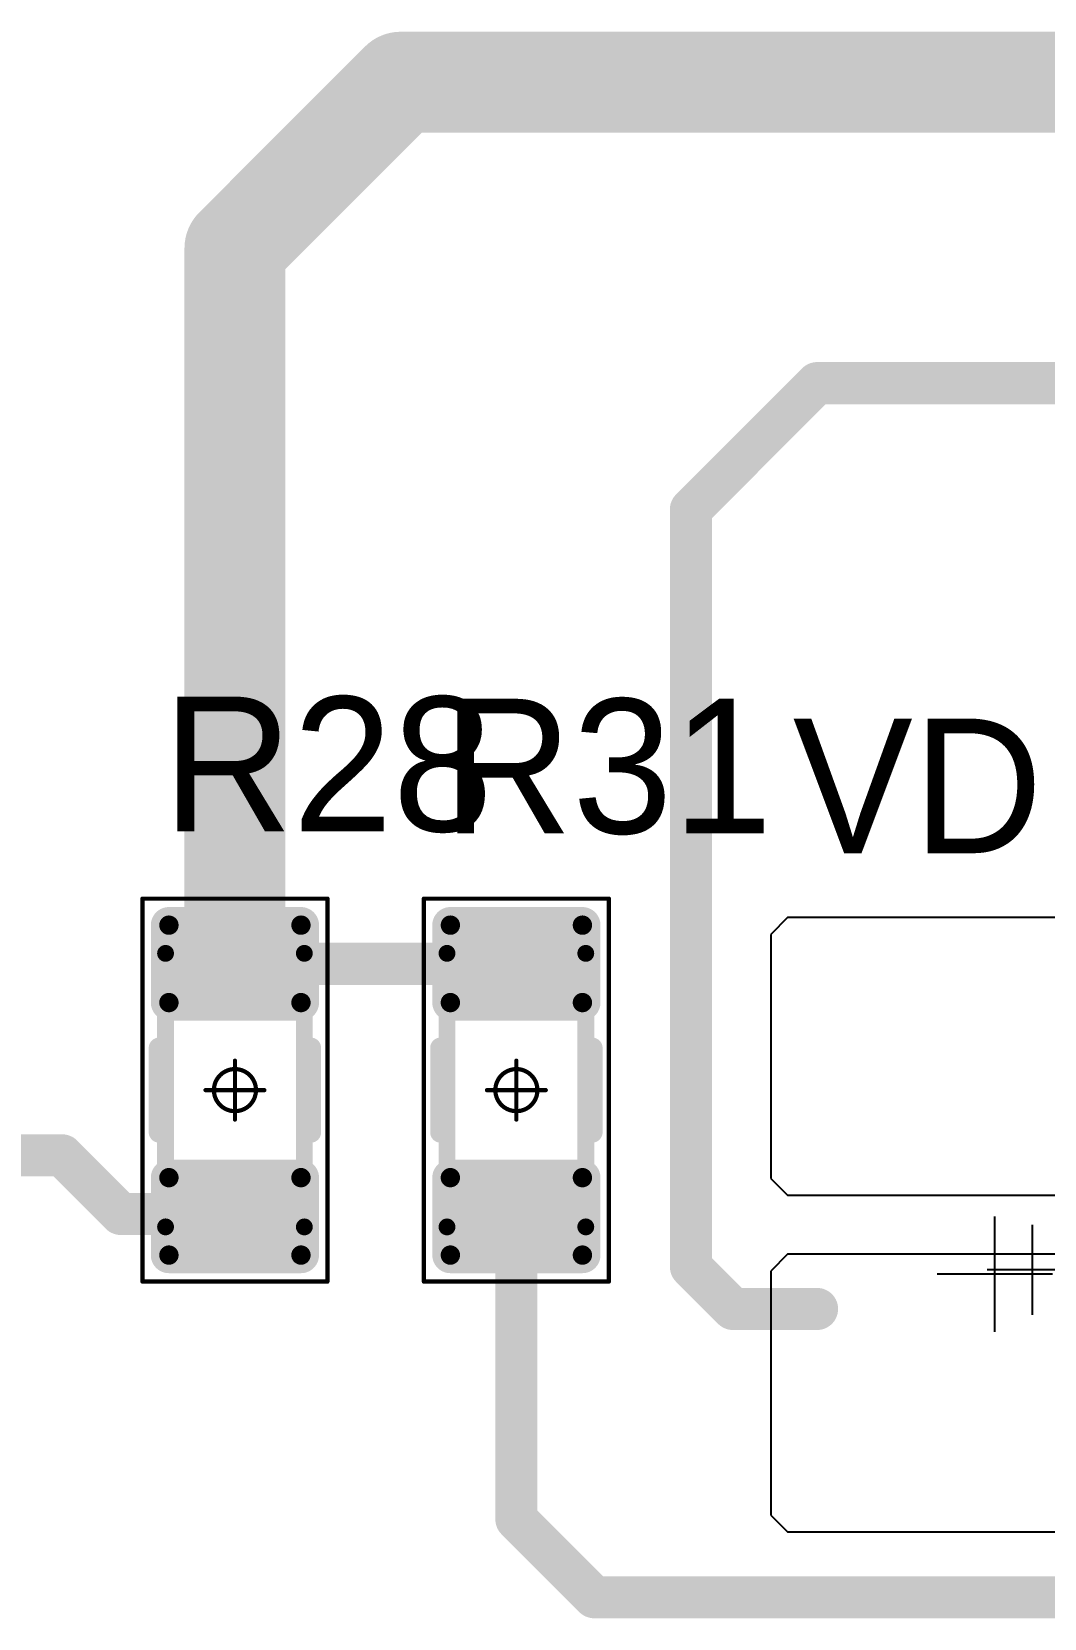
# Model space of a CAD drawing. Header units: millimetres. Extents: x 0 to 400, y 0 to 514.
# Drawn here: x 45.66 to 57.7, y 47.82 to 66.68 of the extents above; entities that cross this region are included whole.
import ezdxf

# ---------------------------------------------------------------- set-up
doc = ezdxf.new("R2010")
doc.units = ezdxf.units.MM
for name, color, linetype in [('Mechanical13', 56, 'Continuous'), ('Mechanical15', 56, 'Continuous'), ('TopLayer', 1, 'Continuous'), ('TopOverlay', 2, 'Continuous'), ('TopPaste', 8, 'Continuous'), ('TopSolder', 216, 'Continuous')]:
    doc.layers.add(name, color=color, linetype=linetype)

# ---------------------------------------------------------------- blocks, each defined once
blk = doc.blocks.new('E65F_207')
at = {"layer": 'Mechanical13'}
for p, q in [((2.44058186, 1.07119928), (2.44058186, 0)), ((1.90498222, 0.5355996399999999), (2.9761815, 0.5355996399999999))]:
    blk.add_line(p, q, dxfattribs=at)
at = {"layer": 'Mechanical13', "const_width": 0.2499995}
for points in [[(-1.60001458, 1.3999972), (-1.60001712, -1.39999974)], [(1.59997902, 1.39999974), (-1.60001458, 1.3999972)], [(1.59998156, -1.39999974), (1.59997902, 1.39999974)], [(1.59998156, -1.39999974), (-1.60001712, -1.39999974)]]:
    blk.add_lwpolyline(points, dxfattribs=at)
at = {"layer": 'Mechanical13'}
for points, const_width in [([(-1.66251382, 1.3999972, 1), (-1.53751534, 1.3999972, 1)], 0.12499848), ([(-1.66251382, 1.3999972, 1), (-1.53751534, 1.3999972, 1)], 0.12499848), ([(1.53747978, 1.39999974, 1), (1.66247826, 1.39999974, 1)], 0.12499848), ([(1.53747978, 1.39999974, 1), (1.66247826, 1.39999974, 1)], 0.12499848), ([(1.19998236, 0, 1), (-1.20001792, 0, 1)], 0.2499995), ([(-1.26251716, 0, 1), (-1.13751868, 0, 1)], 0.12499848), ([(1.13748312, 0, 1), (1.2624816, 0, 1)], 0.12499848), ([(-1.66251636, -1.39999974, 1), (-1.53751788, -1.39999974, 1)], 0.12499848), ([(-1.66251636, -1.39999974, 1), (-1.53751788, -1.39999974, 1)], 0.12499848), ([(1.53748232, -1.39999974, 1), (1.6624808, -1.39999974, 1)], 0.12499848), ([(1.53748232, -1.39999974, 1), (1.6624808, -1.39999974, 1)], 0.12499848)]:
    blk.add_lwpolyline(points, format="xyb", close=True, dxfattribs=dict(at, const_width=const_width))
at = {"layer": 'Mechanical15', "const_width": 0.0499999}
for points in [[(2.09996532, 1.74999904), (-2.10003644, 1.74999904)], [(-2.10003644, 1.74999904), (-2.10003644, -1.7499965)], [(2.09996532, 1.74999904), (2.09996532, -1.74999904)], [(-1.778e-05, 0.3499993), (-1.778e-05, -0.35000184)], [(-1.778e-05, 0.3499993), (-1.778e-05, -0.35000184)], [(0.34996374, 1.778e-05), (-0.35003486, 1.778e-05)], [(0.34998152, 0), (-0.35001708, 0)], [(2.09996532, -1.74999904), (-2.10003644, -1.7499965)]]:
    blk.add_lwpolyline(points, dxfattribs=at)
at = {"layer": 'Mechanical15'}
for points, const_width in [([(-2.11253578, 1.74999904, 1), (-2.0875371, 1.74999904, 1)], 0.02499868), ([(-2.11253578, 1.74999904, 1), (-2.0875371, 1.74999904, 1)], 0.02499868), ([(2.08746598, 1.74999904, 1), (2.11246466, 1.74999904, 1)], 0.02499868), ([(2.08746598, 1.74999904, 1), (2.11246466, 1.74999904, 1)], 0.02499868), ([(0.24996394, 1.778e-05, 1), (-0.25003506, 1.778e-05, 1)], 0.0499999), ([(0.24998172, 0, 1), (-0.25001728, 0, 1)], 0.0499999), ([(-0.01251712, 0.3499993, 1), (0.01248156, 0.3499993, 1)], 0.02499868), ([(-0.01251712, 0.3499993, 1), (0.01248156, 0.3499993, 1)], 0.02499868), ([(-0.3625342, 1.778e-05, 1), (-0.33753552, 1.778e-05, 1)], 0.02499868), ([(-0.36251642, 0, 1), (-0.33751774, 0, 1)], 0.02499868), ([(-0.2625344, 1.778e-05, 1), (-0.23753572, 1.778e-05, 1)], 0.02499868), ([(-0.26251662, 0, 1), (-0.23751794, 0, 1)], 0.02499868), ([(0.2374646, 1.778e-05, 1), (0.26246328, 1.778e-05, 1)], 0.02499868), ([(0.23748238, 0, 1), (0.26248106, 0, 1)], 0.02499868), ([(0.3374643999999999, 1.778e-05, 1), (0.36246308, 1.778e-05, 1)], 0.02499868), ([(0.33748218, 0, 1), (0.36248086, 0, 1)], 0.02499868), ([(-0.01251712, -0.35000184, 1), (0.01248156, -0.35000184, 1)], 0.02499868), ([(-0.01251712, -0.35000184, 1), (0.01248156, -0.35000184, 1)], 0.02499868), ([(-2.11253578, -1.7499965, 1), (-2.0875371, -1.7499965, 1)], 0.02499868), ([(-2.11253578, -1.7499965, 1), (-2.0875371, -1.7499965, 1)], 0.02499868), ([(2.08746598, -1.74999904, 1), (2.11246466, -1.74999904, 1)], 0.02499868), ([(2.08746598, -1.74999904, 1), (2.11246466, -1.74999904, 1)], 0.02499868)]:
    blk.add_lwpolyline(points, format="xyb", close=True, dxfattribs=dict(at, const_width=const_width))
at = {"layer": 'TopLayer'}
for p, q in [((-5.35001724, 3.64999778), (-5.55001684, 3.44999818)), ((-0.9500158799999998, 3.65000032), (-5.35001724, 3.650002859999999)), ((-5.35001724, 3.650002859999999), (-5.35001724, 3.64999778)), ((-0.75001628, 3.45000072), (-0.9500158799999998, 3.65000032)), ((0.9499803199999999, 3.64999778), (0.7499807199999999, 3.44999818)), ((5.349981679999999, 3.65000032), (0.9499803199999999, 3.65000032)), ((0.9499803199999999, 3.65000032), (0.9499803199999999, 3.64999778)), ((5.54998128, 3.45000072), (5.349981679999999, 3.65000032)), ((-5.55001684, 3.44999818), (-5.54973236, 3.4497137)), ((-5.54973236, 3.4497137), (-5.54973236, 0.5499989)), ((-0.75001374, 0.5499989), (-0.75001628, 3.45000072)), ((0.7499807199999999, 3.44999818), (0.7502652, 3.44971624)), ((0.7502652, 3.44971624), (0.7502652, 0.5499989)), ((5.54997874, 0.5499989), (5.54998128, 3.45000072)), ((-5.54973236, 0.5499989), (-5.35001724, 0.3499993)), ((-0.9500158799999998, 0.34999676), (-0.75001374, 0.5499989)), ((0.7502652, 0.5499989), (0.94998286, 0.34999676)), ((5.34997914, 0.34999676), (5.54997874, 0.5499989)), ((-5.35001724, 0.3499993), (-0.9500158799999998, 0.34999676)), ((0.94998286, 0.34999676), (5.34997914, 0.34999676)), ((-5.35001724, -0.35000184), (-5.55001684, -0.55000144)), ((-0.9500158799999998, -0.3499993), (-5.35001724, -0.35000184)), ((-5.35001724, -0.35000184), (-5.35001724, -0.35000184)), ((-0.75001628, -0.5499989), (-0.9500158799999998, -0.3499993)), ((0.9499803199999999, -0.35000184), (0.7499807199999999, -0.55000144)), ((5.349981679999999, -0.3499993), (0.9499803199999999, -0.3499993)), ((0.9499803199999999, -0.3499993), (0.9499803199999999, -0.35000184)), ((5.54998128, -0.5499989), (5.349981679999999, -0.3499993)), ((-5.55001684, -0.55000144), (-5.54973236, -0.55028846)), ((-5.54973236, -0.55028846), (-5.54973236, -3.45000072)), ((-0.75001628, -3.44999818), (-0.75001628, -0.5499989)), ((0.7499807199999999, -0.55000144), (0.7502652, -0.55028592)), ((0.7502652, -0.55028592), (0.7502652, -3.45000072)), ((5.54998128, -3.44999818), (5.54998128, -0.5499989)), ((-5.54973236, -3.45000072), (-5.35001724, -3.65000032)), ((-0.9500158799999998, -3.64999778), (-0.75001628, -3.44999818)), ((0.7502652, -3.45000072), (0.94998286, -3.65000032)), ((5.349981679999999, -3.65000032), (5.54998128, -3.44999818)), ((-5.35001724, -3.65000032), (-0.9500158799999998, -3.64999778)), ((0.94998286, -3.65000032), (5.349981679999999, -3.65000032))]:
    blk.add_line(p, q, dxfattribs=at)
at = {"layer": 'TopLayer', "const_width": 0.03999991999999999}
for points in [[(-1.82994554, 1.11000032, 1), (-1.78994562, 1.11000032, 1)], [(-0.8099475799999999, 1.11000032, 1), (-0.7699476599999999, 1.11000032, 1)], [(0.77005434, 1.11000032, 1), (0.81005426, 1.11000032, 1)], [(1.7900523, 1.11000032, 1), (1.83005222, 1.11000032, 1)], [(-1.82994554, 0.39000176, 1), (-1.78994562, 0.39000176, 1)], [(-0.8099475799999999, 0.39000176, 1), (-0.7699476599999999, 0.39000176, 1)], [(0.77005434, 0.39000176, 1), (0.81005426, 0.39000176, 1)], [(1.7900523, 0.39000176, 1), (1.83005222, 0.39000176, 1)], [(-1.82994554, -0.39000176, 1), (-1.78994562, -0.39000176, 1)], [(-0.8099475799999999, -0.39000176, 1), (-0.7699476599999999, -0.39000176, 1)], [(0.7700518, -0.39000176, 1), (0.8100517199999999, -0.39000176, 1)], [(1.79004976, -0.39000176, 1), (1.83004968, -0.39000176, 1)], [(-1.82994554, -1.11000032, 1), (-1.78994562, -1.11000032, 1)], [(-0.8099475799999999, -1.11000032, 1), (-0.7699476599999999, -1.11000032, 1)], [(0.7700518, -1.11000032, 1), (0.8100517199999999, -1.11000032, 1)], [(1.79004976, -1.11000032, 1), (1.83004968, -1.11000032, 1)]]:
    blk.add_lwpolyline(points, format="xyb", close=True, dxfattribs=at)
at = {"layer": 'TopLayer'}
for points in [[(-1.80994558, 1.15000024), (-1.80994558, 0.35000184), (-0.78994762, 1.15000024), (-0.78994762, 0.35000184)], [(0.7900543, 1.15000024), (0.7900543, 0.35000184), (1.81005226, 1.15000024), (1.81005226, 0.35000184)], [(-1.8499455, 1.11000032), (-1.8499455, 0.39000176), (-0.7499477, 1.11000032), (-0.7499477, 0.39000176)], [(0.7500543799999999, 1.11000032), (0.7500543799999999, 0.39000176), (1.85005218, 1.11000032), (1.85005218, 0.39000176)], [(-1.80994558, -0.35000184), (-1.80994558, -1.15000024), (-0.78994762, -0.35000184), (-0.78994762, -1.15000024)], [(0.79005176, -0.35000184), (0.79005176, -1.15000024), (1.81004972, -0.35000184), (1.81004972, -1.15000024)], [(-1.8499455, -0.39000176), (-1.8499455, -1.11000032), (-0.7499477, -0.39000176), (-0.7499477, -1.11000032)], [(0.7500518399999999, -0.39000176), (0.7500518399999999, -1.11000032), (1.85004964, -0.39000176), (1.85004964, -1.11000032)]]:
    blk.add_solid(points, dxfattribs=at)
at = {"layer": 'TopOverlay'}
for p, q in [((2.88554922, 1.27113284), (2.88554922, -0.10000234)), ((2.1999829, 0.58556398), (3.57111808, 0.58556398))]:
    blk.add_line(p, q, dxfattribs=at)
at = {"layer": 'TopOverlay', "const_width": 0.1499997}
for points in [[(1.69998136, 1.50000208), (-1.70001692, 1.49999954)], [(1.69998136, -1.49999954), (-1.70001692, -1.49999954)]]:
    blk.add_lwpolyline(points, dxfattribs=at)
at = {"layer": 'TopOverlay', "const_width": 0.07499858}
for points in [[(-1.73751748, 1.49999954, 1), (-1.66251636, 1.49999954, 1)], [(1.6624808, 1.50000208, 1), (1.73748192, 1.50000208, 1)], [(-1.73751748, -1.49999954, 1), (-1.66251636, -1.49999954, 1)], [(1.6624808, -1.49999954, 1), (1.73748192, -1.49999954, 1)]]:
    blk.add_lwpolyline(points, format="xyb", close=True, dxfattribs=at)
at = {"layer": 'TopPaste'}
for p, q in [((-1.81413912, 1.01066092), (-1.82869078, 0.9375012999999999)), ((-1.77269648, 1.07267756), (-1.81413912, 1.01066092)), ((-1.7106773, 1.11412274), (-1.77269648, 1.07267756)), ((-1.63751768, 1.1286744), (-1.7106773, 1.11412274)), ((-0.96251776, 1.1286744), (-1.63751768, 1.1286744)), ((-0.8893581399999999, 1.11412274), (-0.96251776, 1.1286744)), ((-0.82733896, 1.07267756), (-0.8893581399999999, 1.11412274)), ((-0.78589632, 1.01066092), (-0.82733896, 1.07267756)), ((-0.7713446599999999, 0.9375012999999999), (-0.78589632, 1.01066092)), ((0.7858607599999999, 1.01066092), (0.7713091, 0.9375012999999999)), ((0.8273034, 1.0726801), (0.7858607599999999, 1.01066092)), ((0.88932258, 1.11412274), (0.8273034, 1.0726801)), ((0.9624822000000001, 1.1286744), (0.88932258, 1.11412274)), ((1.63748212, 1.1286744), (0.9624822000000001, 1.1286744)), ((1.71064174, 1.11412274), (1.63748212, 1.1286744)), ((1.77265838, 1.0726801), (1.71064174, 1.11412274)), ((1.81410356, 1.01066092), (1.77265838, 1.0726801)), ((1.82865522, 0.9375012999999999), (1.81410356, 1.01066092)), ((-1.82869078, 0.9375012999999999), (-1.82869078, 0.56249824)), ((-0.7713446599999999, 0.56249824), (-0.7713446599999999, 0.9375012999999999)), ((0.7713091, 0.9375012999999999), (0.7713091, 0.56249824)), ((1.82865522, 0.56249824), (1.82865522, 0.9375012999999999)), ((-1.82869078, 0.56249824), (-1.81413912, 0.4893437)), ((-1.81413912, 0.4893437), (-1.77269648, 0.42732198)), ((-1.77269648, 0.42732198), (-1.71067476, 0.38587934)), ((-1.71067476, 0.38587934), (-1.63752022, 0.37132768)), ((-0.9625152199999999, 0.37132768), (-0.88936068, 0.38587934)), ((-0.88936068, 0.38587934), (-0.82733896, 0.42732198)), ((-0.82733896, 0.42732198), (-0.78589632, 0.4893437)), ((-0.78589632, 0.4893437), (-0.7713446599999999, 0.56249824)), ((0.7713091, 0.56249824), (0.7858607599999999, 0.4893437)), ((0.7858607599999999, 0.4893437), (0.8273034, 0.42732198)), ((0.8273034, 0.42732198), (0.88932258, 0.38587934)), ((0.88932258, 0.38587934), (0.96247966, 0.37132768)), ((1.63748212, 0.37132768), (1.7106392, 0.38587934)), ((1.7106392, 0.38587934), (1.77266092, 0.42732198)), ((1.77266092, 0.42732198), (1.81410356, 0.4893437)), ((1.81410356, 0.4893437), (1.82865522, 0.56249824)), ((-1.63752022, 0.37132768), (-0.9625152199999999, 0.37132768)), ((0.96247966, 0.37132768), (1.63748212, 0.37132768)), ((-1.63751768, -0.37132768), (-1.7106773, -0.38587934)), ((-0.96251776, -0.37132768), (-1.63751768, -0.37132768)), ((-0.8893581399999999, -0.38587934), (-0.96251776, -0.37132768)), ((0.9624822000000001, -0.37132768), (0.88932258, -0.3858768)), ((1.63748212, -0.3713251399999999), (0.9624822000000001, -0.37132768)), ((1.71064174, -0.38587934), (1.63748212, -0.3713251399999999)), ((-1.81413912, -0.4893411599999999), (-1.82869078, -0.56250078)), ((-1.82869078, -0.56250078), (-1.82869078, -0.9375012999999999)), ((-1.77269648, -0.42732198), (-1.81413912, -0.4893411599999999)), ((-1.7106773, -0.38587934), (-1.77269648, -0.42732198)), ((-0.82733896, -0.42732198), (-0.8893581399999999, -0.38587934)), ((-0.78589632, -0.4893411599999999), (-0.82733896, -0.42732198)), ((-0.7713446599999999, -0.56250078), (-0.78589632, -0.4893411599999999)), ((-0.7713446599999999, -0.9375012999999999), (-0.7713446599999999, -0.56250078)), ((0.7858607599999999, -0.4893411599999999), (0.7713091, -0.56250078)), ((0.7713091, -0.56250078), (0.7713091, -0.9375012999999999)), ((0.8273034, -0.42732198), (0.7858607599999999, -0.4893411599999999)), ((0.88932258, -0.3858768), (0.8273034, -0.42732198)), ((1.77266092, -0.42732198), (1.71064174, -0.38587934)), ((1.81410356, -0.4893411599999999), (1.77266092, -0.42732198)), ((1.82865522, -0.56250078), (1.81410356, -0.4893411599999999)), ((1.82865522, -0.9375012999999999), (1.82865522, -0.56250078)), ((-1.82869078, -0.9375012999999999), (-1.81413912, -1.01066092)), ((-0.78589632, -1.01066092), (-0.7713446599999999, -0.9375012999999999)), ((0.7713091, -0.9375012999999999), (0.7858607599999999, -1.01066092)), ((1.81410356, -1.01066092), (1.82865522, -0.9375012999999999)), ((-1.81413912, -1.01066092), (-1.77269648, -1.0726801)), ((-1.77269648, -1.0726801), (-1.7106773, -1.11412274)), ((-1.7106773, -1.11412274), (-1.63751768, -1.1286744)), ((-1.63751768, -1.1286744), (-0.96251776, -1.1286744)), ((-0.96251776, -1.1286744), (-0.8893581399999999, -1.11412274)), ((-0.8893581399999999, -1.11412274), (-0.82733896, -1.0726801)), ((-0.82733896, -1.0726801), (-0.78589632, -1.01066092)), ((0.7858607599999999, -1.01066092), (0.8273034, -1.07268264)), ((0.8273034, -1.07268264), (0.88932258, -1.11412274)), ((0.88932258, -1.11412274), (0.9624822000000001, -1.1286744)), ((0.9624822000000001, -1.1286744), (1.63748212, -1.1286744)), ((1.63748212, -1.1286744), (1.71064174, -1.11412274)), ((1.71064174, -1.11412274), (1.77266092, -1.0726801)), ((1.77266092, -1.0726801), (1.81410356, -1.01066092))]:
    blk.add_line(p, q, dxfattribs=at)
at = {"layer": 'TopSolder'}
for p, q in [((-1.82829962, 1.14297714), (-1.84235852, 1.1289284)), ((-1.80993542, 1.15057428), (-1.82829962, 1.14297714)), ((-1.79999894, 1.1505692), (-1.80993542, 1.15057428)), ((-0.7000443199999999, 1.15057174), (-1.79999894, 1.1505692)), ((-0.70004178, 1.15057174), (-0.7000443199999999, 1.15057174)), ((-0.6851218199999999, 1.15057428), (-0.70004178, 1.15057174)), ((-0.6575526599999999, 1.13915444), (-0.6851218199999999, 1.15057428)), ((-0.63645288, 1.1180572), (-0.6575526599999999, 1.13915444)), ((0.6574789999999999, 1.13914428), (0.63638684, 1.1180445)), ((0.685038, 1.1505692), (0.6574789999999999, 1.13914428)), ((0.69995542, 1.15057174), (0.685038, 1.1505692)), ((1.79996846, 1.15056158), (0.69995542, 1.15057174)), ((1.79997354, 1.15055904), (1.79996846, 1.15056158)), ((1.80991002, 1.15056158), (1.79997354, 1.15055904)), ((1.82827168, 1.14295682), (1.80991002, 1.15056158)), ((1.8423255, 1.128903), (1.82827168, 1.14295682)), ((-1.84997344, 1.1006328), (-1.8500344, 1.1005693)), ((-1.8500344, 1.1005693), (-1.85003186, 0.30054804)), ((-1.8499709, 1.11057182), (-1.84997344, 1.1006328)), ((-1.84235852, 1.1289284), (-1.8499709, 1.11057182)), ((-0.6250355799999999, 1.09048804), (-0.63645288, 1.1180572)), ((-0.62504574, 0.30055566), (-0.6250355799999999, 1.07556808)), ((-0.6250355799999999, 1.07556808), (-0.6250355799999999, 1.09048804)), ((0.6249822399999999, 1.07555792), (0.6249644599999999, 1.07556808)), ((0.6249644599999999, 1.07556808), (0.62496954, 0.30054804)), ((0.63638684, 1.1180445), (0.6249771599999999, 1.09047788)), ((0.6249771599999999, 1.09047788), (0.6249822399999999, 1.07555792)), ((1.84993026, 1.11054388), (1.8423255, 1.128903)), ((1.84993026, 1.10060486), (1.84993026, 1.11054388)), ((1.84995312, 0.30055566), (1.84993026, 1.10060486)), ((-1.85003186, 0.30054804), (-1.85003186, 0.2856331599999999)), ((-1.85003186, 0.2856331599999999), (-1.83861202, 0.25807924)), ((-1.83861202, 0.25807924), (-1.81751732, 0.23699216)), ((-1.81751732, 0.23699216), (-1.78995832, 0.22558248)), ((-1.78995832, 0.22558248), (-1.77504344, 0.22558502)), ((-1.77504344, 0.22558502), (-1.77504344, 0.22557994)), ((-1.77504344, 0.22557994), (-0.70004178, 0.22558248)), ((-0.70004178, 0.22558248), (-0.68512436, 0.22557994)), ((-0.68512436, 0.22557994), (-0.65756536, 0.23699216)), ((-0.65756536, 0.23699216), (-0.63647066, 0.25808432)), ((-0.63647066, 0.25808432), (-0.62505082, 0.28564078)), ((-0.62505082, 0.28564078), (-0.62505082, 0.30055566)), ((-0.62505082, 0.30055566), (-0.62504574, 0.30055566)), ((0.62496954, 0.30054804), (0.6249720799999999, 0.2856331599999999)), ((0.6249720799999999, 0.2856331599999999), (0.6363919199999999, 0.2580767)), ((0.6363919199999999, 0.2580767), (0.6574891599999999, 0.23698962)), ((0.6574891599999999, 0.23698962), (0.6850507, 0.22557994)), ((0.6850507, 0.22557994), (0.69996304, 0.22558502)), ((0.69996304, 0.22558502), (0.69995542, 0.22558248)), ((0.69995542, 0.22558248), (1.77495962, 0.22558248)), ((1.77495962, 0.22558248), (1.78987196, 0.2255774)), ((1.78987196, 0.2255774), (1.8174335, 0.23698708)), ((1.8174335, 0.23698708), (1.8385282, 0.25807416)), ((1.8385282, 0.25807416), (1.84994804, 0.28563062)), ((1.84994804, 0.28563062), (1.84995058, 0.3005455)), ((1.84995058, 0.3005455), (1.84995312, 0.30055566)), ((-1.85001916, -0.2994152), (-1.85002424, -0.29941774)), ((-1.85002424, -0.29941774), (-1.85002424, -1.09943138)), ((-1.83859932, -0.25694132), (-1.85001916, -0.28450032)), ((-1.85001916, -0.28450032), (-1.85001916, -0.2994152)), ((-1.81750462, -0.2358517), (-1.83859932, -0.25694132)), ((-1.78994308, -0.22443948), (-1.81750462, -0.2358517)), ((-1.77502566, -0.22444202), (-1.78994308, -0.22443948)), ((-0.700024, -0.22444202), (-1.77502566, -0.22444202)), ((-0.7000214599999999, -0.22444456), (-0.700024, -0.22444202)), ((-0.6851065799999999, -0.22443948), (-0.7000214599999999, -0.22444456)), ((-0.6575475799999999, -0.23584916), (-0.6851065799999999, -0.22443948)), ((-0.6364503399999999, -0.25693624), (-0.6575475799999999, -0.23584916)), ((-0.6250304999999999, -0.2844927), (-0.6364503399999999, -0.25693624)), ((-0.62505844, -1.07443016), (-0.6250304999999999, -0.29940504)), ((-0.6250304999999999, -0.29940504), (-0.6250304999999999, -0.2844927)), ((0.6249746199999999, -0.29941774), (0.6249644599999999, -1.07443016)), ((0.6249822399999999, -0.29941774), (0.6249746199999999, -0.29941774)), ((0.63640208, -0.25694386), (0.6249822399999999, -0.28450032)), ((0.6249822399999999, -0.28450032), (0.6249822399999999, -0.29941774)), ((0.65749678, -0.2358517), (0.63640208, -0.25694386)), ((0.68505578, -0.22443948), (0.65749678, -0.2358517)), ((0.6999732, -0.22444202), (0.68505578, -0.22443948)), ((1.77497232, -0.22444202), (0.6999732, -0.22444202)), ((1.77497486, -0.22444456), (1.77497232, -0.22444202)), ((1.78988974, -0.22444202), (1.77497486, -0.22444456)), ((1.81744874, -0.2358517), (1.78988974, -0.22444202)), ((1.83854344, -0.25693878), (1.81744874, -0.2358517)), ((1.84996328, -0.2844927), (1.83854344, -0.25693878)), ((1.84996328, -0.29940758), (1.84996328, -0.2844927)), ((1.84996328, -1.09942884), (1.84996328, -0.29940758)), ((-1.85002424, -1.09943138), (-1.85001916, -1.10936786)), ((-1.85001916, -1.10936786), (-1.84239662, -1.12772444)), ((-1.84239662, -1.12772444), (-1.82833264, -1.1417681)), ((-0.6575348799999999, -1.13797334), (-0.6364477999999999, -1.1168507)), ((-0.6364477999999999, -1.1168507), (-0.62504828, -1.0892663)), ((-0.62504828, -1.0892663), (-0.62506098, -1.0743438)), ((-0.62506098, -1.0743438), (-0.62505844, -1.07443016)), ((0.6249644599999999, -1.07443016), (0.6249644599999999, -1.08934758)), ((0.6249644599999999, -1.08934758), (0.6363843, -1.11691674)), ((0.6363843, -1.11691674), (0.65748408, -1.13801398)), ((1.82823104, -1.14183668), (1.84228994, -1.12778794)), ((1.84228994, -1.12778794), (1.84990232, -1.10943136)), ((1.84990232, -1.10943136), (1.84990486, -1.09949234)), ((1.84990486, -1.09949234), (1.84996328, -1.09942884)), ((-1.82833264, -1.1417681), (-1.80996336, -1.14936016)), ((-1.80996336, -1.14936016), (-1.80002434, -1.14935)), ((-1.80002434, -1.14935), (-1.80002688, -1.14935254)), ((-1.80002688, -1.14935254), (-0.70002654, -1.14942874)), ((-0.70002654, -1.14942874), (-0.6851014999999999, -1.14941858)), ((-0.6851014999999999, -1.14941858), (-0.6575348799999999, -1.13797334)), ((0.65748408, -1.13801398), (0.68505324, -1.14943382)), ((0.68505324, -1.14943382), (0.6999732, -1.14943128)), ((0.69997066, -1.14943382), (1.79993036, -1.14942874)), ((0.6999732, -1.14943128), (0.69997066, -1.14943382)), ((1.79993036, -1.14942874), (1.80986684, -1.14943382)), ((1.80986684, -1.14943382), (1.82823104, -1.14183668))]:
    blk.add_line(p, q, dxfattribs=at)
blk = doc.blocks.new('RC1206S_361')
at = {"layer": 'Mechanical13', "const_width": 0.1999996}
for points in [[(-1.62500056, 0.8249996199999998), (-1.62500056, -0.8249996199999998)], [(-1.62500056, 0.8249996199999998), (1.62500056, 0.8249996199999998)], [(1.62500056, 0.8249996199999998), (1.62500056, -0.8249996199999998)], [(-1.62500056, -0.8249996199999998), (1.62500056, -0.8249996199999998)]]:
    blk.add_lwpolyline(points, dxfattribs=at)
at = {"layer": 'Mechanical13', "const_width": 0.0999998}
for points in [[(-1.67500046, 0.8249996199999998, 1), (-1.57500066, 0.8249996199999998, 1)], [(-1.67500046, 0.8249996199999998, 1), (-1.57500066, 0.8249996199999998, 1)], [(1.57500066, 0.8249996199999998, 1), (1.67500046, 0.8249996199999998, 1)], [(1.57500066, 0.8249996199999998, 1), (1.67500046, 0.8249996199999998, 1)], [(-1.67500046, -0.8249996199999998, 1), (-1.57500066, -0.8249996199999998, 1)], [(-1.67500046, -0.8249996199999998, 1), (-1.57500066, -0.8249996199999998, 1)], [(1.57500066, -0.8249996199999998, 1), (1.67500046, -0.8249996199999998, 1)], [(1.57500066, -0.8249996199999998, 1), (1.67500046, -0.8249996199999998, 1)]]:
    blk.add_lwpolyline(points, format="xyb", close=True, dxfattribs=at)
at = {"layer": 'Mechanical15', "const_width": 0.0499999}
for points in [[(-2.27499926, 1.10000034), (-2.27499926, -1.10000034)], [(-2.27499926, 1.10000034), (2.27499926, 1.10000034)], [(2.27499926, 1.10000034), (2.27499926, -1.10000034)], [(0, 0.3499993), (0, -0.3499993)], [(-0.3499993, 0), (0.3499993, 0)], [(-2.27499926, -1.10000034), (2.27499926, -1.10000034)]]:
    blk.add_lwpolyline(points, dxfattribs=at)
at = {"layer": 'Mechanical15'}
for points, const_width in [([(-2.2874986, 1.10000034, 1), (-2.26249992, 1.10000034, 1)], 0.02499868), ([(-2.2874986, 1.10000034, 1), (-2.26249992, 1.10000034, 1)], 0.02499868), ([(2.26249992, 1.10000034, 1), (2.2874986, 1.10000034, 1)], 0.02499868), ([(2.26249992, 1.10000034, 1), (2.2874986, 1.10000034, 1)], 0.02499868), ([(0.2499995, 0, 1), (-0.2499995, 0, 1)], 0.0499999), ([(-0.01249934, 0.3499993, 1), (0.01249934, 0.3499993, 1)], 0.02499868), ([(-0.36249864, 0, 1), (-0.33749996, 0, 1)], 0.02499868), ([(-0.26249884, 0, 1), (-0.23750016, 0, 1)], 0.02499868), ([(0.23750016, 0, 1), (0.26249884, 0, 1)], 0.02499868), ([(0.33749996, 0, 1), (0.36249864, 0, 1)], 0.02499868), ([(-0.01249934, -0.3499993, 1), (0.01249934, -0.3499993, 1)], 0.02499868), ([(-2.2874986, -1.10000034, 1), (-2.26249992, -1.10000034, 1)], 0.02499868), ([(-2.2874986, -1.10000034, 1), (-2.26249992, -1.10000034, 1)], 0.02499868), ([(2.26249992, -1.10000034, 1), (2.2874986, -1.10000034, 1)], 0.02499868), ([(2.26249992, -1.10000034, 1), (2.2874986, -1.10000034, 1)], 0.02499868)]:
    blk.add_lwpolyline(points, format="xyb", close=True, dxfattribs=dict(at, const_width=const_width))
at = {"layer": 'TopLayer', "const_width": 0.11500104}
for points in [[(-2.01750168, 0.78499716, 1), (-1.90250064, 0.78499716, 1)], [(-1.09750352, 0.78499716, 1), (-0.98250248, 0.78499716, 1)], [(0.98250248, 0.78499716, 1), (1.09750352, 0.78499716, 1)], [(1.90250064, 0.78499716, 1), (2.01750168, 0.78499716, 1)], [(-2.01750168, -0.78499716, 1), (-1.90250064, -0.78499716, 1)], [(-1.09750352, -0.78499716, 1), (-0.98250248, -0.78499716, 1)], [(0.98250248, -0.78499716, 1), (1.09750352, -0.78499716, 1)], [(1.90250064, -0.78499716, 1), (2.01750168, -0.78499716, 1)]]:
    blk.add_lwpolyline(points, format="xyb", close=True, dxfattribs=at)
at = {"layer": 'TopLayer'}
for points in [[(-2.0750022, -0.78499716), (-0.92500196, -0.78499716), (-2.0750022, 0.78499716), (-0.92500196, 0.78499716)], [(-1.96000116, -0.8999982), (-1.040003, -0.8999982), (-1.96000116, 0.8999982), (-1.040003, 0.8999982)], [(0.92500196, -0.78499716), (2.0750022, -0.78499716), (0.92500196, 0.78499716), (2.0750022, 0.78499716)], [(1.040003, -0.8999982), (1.96000116, -0.8999982), (1.040003, 0.8999982), (1.96000116, 0.8999982)]]:
    blk.add_solid(points, dxfattribs=at)
at = {"layer": 'TopOverlay', "const_width": 0.2499995}
for points in [[(-0.499999, 0.90000074), (0.499999, 0.90000074)], [(-0.499999, -0.90000074), (0.499999, -0.90000074)]]:
    blk.add_lwpolyline(points, dxfattribs=at)
at = {"layer": 'TopOverlay', "const_width": 0.12499848}
for points in [[(-0.56249824, 0.90000074, 1), (-0.43749976, 0.90000074, 1)], [(0.43749976, 0.90000074, 1), (0.56249824, 0.90000074, 1)], [(-0.56249824, -0.90000074, 1), (-0.43749976, -0.90000074, 1)], [(0.43749976, -0.90000074, 1), (0.56249824, -0.90000074, 1)]]:
    blk.add_lwpolyline(points, format="xyb", close=True, dxfattribs=at)
at = {"layer": 'TopPaste', "const_width": 0.08999982}
for points in [[(-2.0049998, 0.78499716, 1), (-1.91500252, 0.78499716, 1)], [(-1.08500164, 0.78499716, 1), (-0.9950043599999999, 0.78499716, 1)], [(0.9950043599999999, 0.78499716, 1), (1.08500164, 0.78499716, 1)], [(1.91500252, 0.78499716, 1), (2.0049998, 0.78499716, 1)], [(-2.0049998, -0.78499716, 1), (-1.91500252, -0.78499716, 1)], [(-1.08500164, -0.78499716, 1), (-0.9950043599999999, -0.78499716, 1)], [(0.9950043599999999, -0.78499716, 1), (1.08500164, -0.78499716, 1)], [(1.91500252, -0.78499716, 1), (2.0049998, -0.78499716, 1)]]:
    blk.add_lwpolyline(points, format="xyb", close=True, dxfattribs=at)
at = {"layer": 'TopPaste'}
for points in [[(-2.05000098, -0.78499716), (-0.9500031800000001, -0.78499716), (-2.05000098, 0.78499716), (-0.9500031800000001, 0.78499716)], [(-1.96000116, -0.8749969799999999), (-1.040003, -0.8749969799999999), (-1.96000116, 0.8749969799999999), (-1.040003, 0.8749969799999999)], [(0.9500031800000001, -0.78499716), (2.05000098, -0.78499716), (0.9500031800000001, 0.78499716), (2.05000098, 0.78499716)], [(1.040003, -0.8749969799999999), (1.96000116, -0.8749969799999999), (1.040003, 0.8749969799999999), (1.96000116, 0.8749969799999999)]]:
    blk.add_solid(points, dxfattribs=at)
at = {"layer": 'TopSolder', "const_width": 0.21500084}
for points in [[(-2.06750158, 0.78499716, 1), (-1.85250074, 0.78499716, 1)], [(-1.14750342, 0.78499716, 1), (-0.93250258, 0.78499716, 1)], [(0.93250258, 0.78499716, 1), (1.14750342, 0.78499716, 1)], [(1.85250074, 0.78499716, 1), (2.06750158, 0.78499716, 1)], [(-2.06750158, -0.78499716, 1), (-1.85250074, -0.78499716, 1)], [(-1.14750342, -0.78499716, 1), (-0.93250258, -0.78499716, 1)], [(0.93250258, -0.78499716, 1), (1.14750342, -0.78499716, 1)], [(1.85250074, -0.78499716, 1), (2.06750158, -0.78499716, 1)]]:
    blk.add_lwpolyline(points, format="xyb", close=True, dxfattribs=at)
at = {"layer": 'TopSolder'}
for points in [[(-1.96000116, -0.999998), (-1.040003, -0.999998), (-1.96000116, 0.999998), (-1.040003, 0.999998)], [(1.040003, -0.999998), (1.96000116, -0.999998), (1.040003, 0.999998), (1.96000116, 0.999998)], [(-2.175002, -0.78499716), (-0.8250021599999999, -0.78499716), (-2.175002, 0.78499716), (-0.8250021599999999, 0.78499716)], [(0.8250021599999999, -0.78499716), (2.175002, -0.78499716), (0.8250021599999999, 0.78499716), (2.175002, 0.78499716)]]:
    blk.add_solid(points, dxfattribs=at)
blk = doc.blocks.new('RC1206S_364')
at = {"layer": 'Mechanical13', "const_width": 0.1999996}
for points in [[(-1.62500056, 0.8249996199999998), (-1.62500056, -0.8249996199999998)], [(-1.62500056, 0.8249996199999998), (1.62500056, 0.8249996199999998)], [(1.62500056, 0.8249996199999998), (1.62500056, -0.8249996199999998)], [(-1.62500056, -0.8249996199999998), (1.62500056, -0.8249996199999998)]]:
    blk.add_lwpolyline(points, dxfattribs=at)
at = {"layer": 'Mechanical13', "const_width": 0.0999998}
for points in [[(-1.67500046, 0.8249996199999998, 1), (-1.57500066, 0.8249996199999998, 1)], [(-1.67500046, 0.8249996199999998, 1), (-1.57500066, 0.8249996199999998, 1)], [(1.57500066, 0.8249996199999998, 1), (1.67500046, 0.8249996199999998, 1)], [(1.57500066, 0.8249996199999998, 1), (1.67500046, 0.8249996199999998, 1)], [(-1.67500046, -0.8249996199999998, 1), (-1.57500066, -0.8249996199999998, 1)], [(-1.67500046, -0.8249996199999998, 1), (-1.57500066, -0.8249996199999998, 1)], [(1.57500066, -0.8249996199999998, 1), (1.67500046, -0.8249996199999998, 1)], [(1.57500066, -0.8249996199999998, 1), (1.67500046, -0.8249996199999998, 1)]]:
    blk.add_lwpolyline(points, format="xyb", close=True, dxfattribs=at)
at = {"layer": 'Mechanical15', "const_width": 0.0499999}
for points in [[(-2.27499926, 1.10000034), (-2.27499926, -1.10000034)], [(-2.27499926, 1.10000034), (2.27499926, 1.10000034)], [(2.27499926, 1.10000034), (2.27499926, -1.10000034)], [(0, 0.3499993), (0, -0.3499993)], [(-0.3499993, 0), (0.3499993, 0)], [(-2.27499926, -1.10000034), (2.27499926, -1.10000034)]]:
    blk.add_lwpolyline(points, dxfattribs=at)
at = {"layer": 'Mechanical15'}
for points, const_width in [([(-2.2874986, 1.10000034, 1), (-2.26249992, 1.10000034, 1)], 0.02499868), ([(-2.2874986, 1.10000034, 1), (-2.26249992, 1.10000034, 1)], 0.02499868), ([(2.26249992, 1.10000034, 1), (2.2874986, 1.10000034, 1)], 0.02499868), ([(2.26249992, 1.10000034, 1), (2.2874986, 1.10000034, 1)], 0.02499868), ([(0.2499995, 0, 1), (-0.2499995, 0, 1)], 0.0499999), ([(-0.01249934, 0.3499993, 1), (0.01249934, 0.3499993, 1)], 0.02499868), ([(-0.36249864, 0, 1), (-0.33749996, 0, 1)], 0.02499868), ([(-0.26249884, 0, 1), (-0.23750016, 0, 1)], 0.02499868), ([(0.23750016, 0, 1), (0.26249884, 0, 1)], 0.02499868), ([(0.33749996, 0, 1), (0.36249864, 0, 1)], 0.02499868), ([(-0.01249934, -0.3499993, 1), (0.01249934, -0.3499993, 1)], 0.02499868), ([(-2.2874986, -1.10000034, 1), (-2.26249992, -1.10000034, 1)], 0.02499868), ([(-2.2874986, -1.10000034, 1), (-2.26249992, -1.10000034, 1)], 0.02499868), ([(2.26249992, -1.10000034, 1), (2.2874986, -1.10000034, 1)], 0.02499868), ([(2.26249992, -1.10000034, 1), (2.2874986, -1.10000034, 1)], 0.02499868)]:
    blk.add_lwpolyline(points, format="xyb", close=True, dxfattribs=dict(at, const_width=const_width))
at = {"layer": 'TopLayer', "const_width": 0.11500104}
for points in [[(-2.01750168, 0.78499716, 1), (-1.90250064, 0.78499716, 1)], [(-1.09750352, 0.78499716, 1), (-0.98250248, 0.78499716, 1)], [(0.98250248, 0.78499716, 1), (1.09750352, 0.78499716, 1)], [(1.90250064, 0.78499716, 1), (2.01750168, 0.78499716, 1)], [(-2.01750168, -0.78499716, 1), (-1.90250064, -0.78499716, 1)], [(-1.09750352, -0.78499716, 1), (-0.98250248, -0.78499716, 1)], [(0.98250248, -0.78499716, 1), (1.09750352, -0.78499716, 1)], [(1.90250064, -0.78499716, 1), (2.01750168, -0.78499716, 1)]]:
    blk.add_lwpolyline(points, format="xyb", close=True, dxfattribs=at)
at = {"layer": 'TopLayer'}
for points in [[(-2.0750022, -0.78499716), (-0.92500196, -0.78499716), (-2.0750022, 0.78499716), (-0.92500196, 0.78499716)], [(-1.96000116, -0.8999982), (-1.040003, -0.8999982), (-1.96000116, 0.8999982), (-1.040003, 0.8999982)], [(0.92500196, -0.78499716), (2.0750022, -0.78499716), (0.92500196, 0.78499716), (2.0750022, 0.78499716)], [(1.040003, -0.8999982), (1.96000116, -0.8999982), (1.040003, 0.8999982), (1.96000116, 0.8999982)]]:
    blk.add_solid(points, dxfattribs=at)
at = {"layer": 'TopOverlay', "const_width": 0.2499995}
for points in [[(-0.499999, 0.90000074), (0.499999, 0.90000074)], [(-0.499999, -0.90000074), (0.499999, -0.90000074)]]:
    blk.add_lwpolyline(points, dxfattribs=at)
at = {"layer": 'TopOverlay', "const_width": 0.12499848}
for points in [[(-0.56249824, 0.90000074, 1), (-0.43749976, 0.90000074, 1)], [(0.43749976, 0.90000074, 1), (0.56249824, 0.90000074, 1)], [(-0.56249824, -0.90000074, 1), (-0.43749976, -0.90000074, 1)], [(0.43749976, -0.90000074, 1), (0.56249824, -0.90000074, 1)]]:
    blk.add_lwpolyline(points, format="xyb", close=True, dxfattribs=at)
at = {"layer": 'TopPaste', "const_width": 0.08999982}
for points in [[(-2.0049998, 0.78499716, 1), (-1.91500252, 0.78499716, 1)], [(-1.08500164, 0.78499716, 1), (-0.9950043599999999, 0.78499716, 1)], [(0.9950043599999999, 0.78499716, 1), (1.08500164, 0.78499716, 1)], [(1.91500252, 0.78499716, 1), (2.0049998, 0.78499716, 1)], [(-2.0049998, -0.78499716, 1), (-1.91500252, -0.78499716, 1)], [(-1.08500164, -0.78499716, 1), (-0.9950043599999999, -0.78499716, 1)], [(0.9950043599999999, -0.78499716, 1), (1.08500164, -0.78499716, 1)], [(1.91500252, -0.78499716, 1), (2.0049998, -0.78499716, 1)]]:
    blk.add_lwpolyline(points, format="xyb", close=True, dxfattribs=at)
at = {"layer": 'TopPaste'}
for points in [[(-2.05000098, -0.78499716), (-0.9500031800000001, -0.78499716), (-2.05000098, 0.78499716), (-0.9500031800000001, 0.78499716)], [(-1.96000116, -0.8749969799999999), (-1.040003, -0.8749969799999999), (-1.96000116, 0.8749969799999999), (-1.040003, 0.8749969799999999)], [(0.9500031800000001, -0.78499716), (2.05000098, -0.78499716), (0.9500031800000001, 0.78499716), (2.05000098, 0.78499716)], [(1.040003, -0.8749969799999999), (1.96000116, -0.8749969799999999), (1.040003, 0.8749969799999999), (1.96000116, 0.8749969799999999)]]:
    blk.add_solid(points, dxfattribs=at)
at = {"layer": 'TopSolder', "const_width": 0.21500084}
for points in [[(-2.06750158, 0.78499716, 1), (-1.85250074, 0.78499716, 1)], [(-1.14750342, 0.78499716, 1), (-0.93250258, 0.78499716, 1)], [(0.93250258, 0.78499716, 1), (1.14750342, 0.78499716, 1)], [(1.85250074, 0.78499716, 1), (2.06750158, 0.78499716, 1)], [(-2.06750158, -0.78499716, 1), (-1.85250074, -0.78499716, 1)], [(-1.14750342, -0.78499716, 1), (-0.93250258, -0.78499716, 1)], [(0.93250258, -0.78499716, 1), (1.14750342, -0.78499716, 1)], [(1.85250074, -0.78499716, 1), (2.06750158, -0.78499716, 1)]]:
    blk.add_lwpolyline(points, format="xyb", close=True, dxfattribs=at)
at = {"layer": 'TopSolder'}
for points in [[(-1.96000116, -0.999998), (-1.040003, -0.999998), (-1.96000116, 0.999998), (-1.040003, 0.999998)], [(1.040003, -0.999998), (1.96000116, -0.999998), (1.040003, 0.999998), (1.96000116, 0.999998)], [(-2.175002, -0.78499716), (-0.8250021599999999, -0.78499716), (-2.175002, 0.78499716), (-0.8250021599999999, 0.78499716)], [(0.8250021599999999, -0.78499716), (2.175002, -0.78499716), (0.8250021599999999, 0.78499716), (2.175002, 0.78499716)]]:
    blk.add_solid(points, dxfattribs=at)

msp = doc.modelspace()

# ---------------------------------------------------------------- linework, layer by layer
at = {"layer": 'TopLayer'}
for points, const_width in [([(48.0788218, 64.1038215), (50.0500015, 66.07500119999999)], 1.20000014), ([(50.0500015, 66.07500119999999), (110.15000068, 66.07500119999999)], 1.20000014), ([(48.0788218, 55.82499884), (48.0788218, 64.1038215)], 1.20000014), ([(53.49999714, 61.00000499999999), (54.99999668, 62.50000453999999)], 0.499999), ([(54.99999668, 62.50000453999999), (59.99992064, 62.50000453999999)], 0.499999), ([(53.49999714, 52.00000522), (53.49999714, 61.00000499999999)], 0.499999), ([(48.0788218, 55.60000564), (51.42499747999999, 55.60000564)], 0.499999), ([(51.42499747999999, 55.60000564), (51.42500001999999, 55.6000031)], 0.499999), ([(44.99999889999999, 53.32499875999999), (46.02500066, 53.32499875999999)], 0.499999), ([(46.02500066, 53.32499875999999), (46.72171758, 52.62828184)], 0.499999), ([(46.72171758, 52.62828184), (48.05054144, 52.62828184)], 0.499999), ([(48.05054144, 52.62828184), (48.0788218, 52.60000148)], 0.499999), ([(51.42500001999999, 49.00000106), (51.42500001999999, 52.59999893999999)], 0.499999), ([(53.49999714, 52.00000522), (53.99999614, 51.50000622)], 0.499999), ([(53.99999614, 51.50000622), (54.99999668, 51.50000622)], 0.499999), ([(51.42500001999999, 49.00000106), (52.35000452, 48.07499656)], 0.499999), ([(52.35000452, 48.07499656), (65.75000057999999, 48.07499656)], 0.499999)]:
    msp.add_lwpolyline(points, dxfattribs=dict(at, const_width=const_width))
for points, const_width in [([(49.7500021, 66.07500119999999, 1), (50.3500009, 66.07500119999999, 1)], 0.5999987999999999), ([(49.7500021, 66.07500119999999, 1), (50.3500009, 66.07500119999999, 1)], 0.5999987999999999), ([(47.7788224, 64.1038215, 1), (48.3788212, 64.1038215, 1)], 0.5999987999999999), ([(47.7788224, 64.1038215, 1), (48.3788212, 64.1038215, 1)], 0.5999987999999999), ([(54.87499819999999, 62.50000453999999, 1), (55.12499516, 62.50000453999999, 1)], 0.2499995), ([(54.87499819999999, 62.50000453999999, 1), (55.12499516, 62.50000453999999, 1)], 0.2499995), ([(53.37499866, 61.00000499999999, 1), (53.62499561999999, 61.00000499999999, 1)], 0.2499995), ([(53.37499866, 61.00000499999999, 1), (53.62499561999999, 61.00000499999999, 1)], 0.2499995), ([(47.7788224, 55.82499884, 1), (48.3788212, 55.82499884, 1)], 0.5999987999999999), ([(47.95382332, 55.60000564, 1), (48.20382028, 55.60000564, 1)], 0.2499995), ([(51.29999899999999, 55.60000564, 1), (51.54999596, 55.60000564, 1)], 0.2499995), ([(51.29999899999999, 55.60000564, 1), (51.54999596, 55.60000564, 1)], 0.2499995), ([(51.30000153999999, 55.6000031, 1), (51.54999849999999, 55.6000031, 1)], 0.2499995), ([(45.90000217999999, 53.32499875999999, 1), (46.14999914, 53.32499875999999, 1)], 0.2499995), ([(45.90000217999999, 53.32499875999999, 1), (46.14999914, 53.32499875999999, 1)], 0.2499995), ([(46.5967191, 52.62828184, 1), (46.84671606, 52.62828184, 1)], 0.2499995), ([(46.5967191, 52.62828184, 1), (46.84671606, 52.62828184, 1)], 0.2499995), ([(47.92554296, 52.62828184, 1), (48.17553992, 52.62828184, 1)], 0.2499995), ([(47.92554296, 52.62828184, 1), (48.17553992, 52.62828184, 1)], 0.2499995), ([(47.95382332, 52.60000148, 1), (48.20382028, 52.60000148, 1)], 0.2499995), ([(51.30000153999999, 52.59999893999999, 1), (51.54999849999999, 52.59999893999999, 1)], 0.2499995), ([(53.37499866, 52.00000522, 1), (53.62499561999999, 52.00000522, 1)], 0.2499995), ([(53.37499866, 52.00000522, 1), (53.62499561999999, 52.00000522, 1)], 0.2499995), ([(53.87499766, 51.50000622, 1), (54.12499461999999, 51.50000622, 1)], 0.2499995), ([(53.87499766, 51.50000622, 1), (54.12499461999999, 51.50000622, 1)], 0.2499995), ([(54.87499819999999, 51.50000622, 1), (55.12499516, 51.50000622, 1)], 0.2499995), ([(51.30000153999999, 49.00000106, 1), (51.54999849999999, 49.00000106, 1)], 0.2499995), ([(51.30000153999999, 49.00000106, 1), (51.54999849999999, 49.00000106, 1)], 0.2499995), ([(52.22500604, 48.07499656, 1), (52.475003, 48.07499656, 1)], 0.2499995), ([(52.22500604, 48.07499656, 1), (52.475003, 48.07499656, 1)], 0.2499995)]:
    msp.add_lwpolyline(points, format="xyb", close=True, dxfattribs=dict(at, const_width=const_width))

# ---------------------------------------------------------------- block references
for name, p, rotation in [('RC1206S_364', (48.0788218, 54.10000356), 90), ('RC1206S_361', (51.42500001999999, 54.10000101999999), 90), ('E65F_207', (59.99999938, 52.49999913999999), 180)]:
    msp.add_blockref(name, p, dxfattribs=dict(rotation=rotation))

# ---------------------------------------------------------------- texts
at = {"layer": 'TopOverlay'}
for s, p in [('R28', (47.2192223, 57.17460244)), ('R31', (50.546, 57.15)), ('VD148', (54.71143744, 56.91468678))]:
    msp.add_text(s, height=1.59999934, dxfattribs=at).set_placement(p)

doc.saveas('drawing.dxf')
